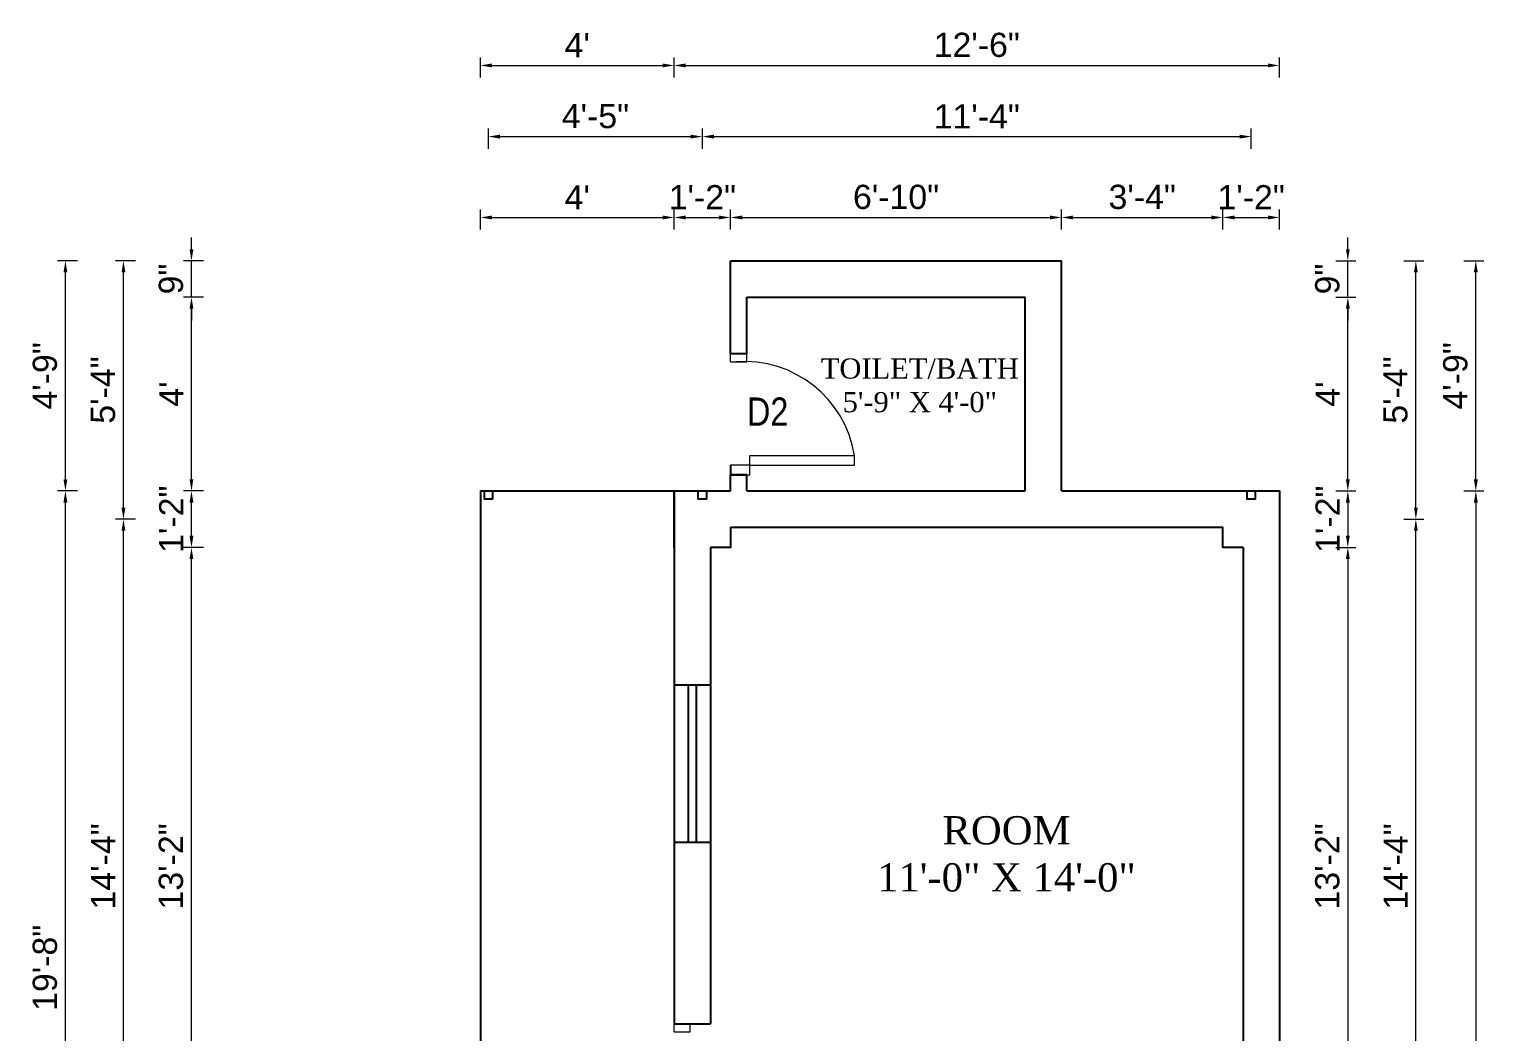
# Model space of a CAD drawing. Header units: inches. Extents: x 0 to 383786, y -45810 to 0.
# Drawn here: x 364789.5 to 365150, y -40808.8 to -40560.4 of the extents above; entities that cross this region are included whole.
import ezdxf

# ---------------------------------------------------------------- set-up
doc = ezdxf.new("R2010")
doc.units = ezdxf.units.IN
doc.header["$LTSCALE"] = 2
doc.header["$MEASUREMENT"] = 0
doc.header["$PDMODE"] = 34
doc.layers.get('0').update_dxf_attribs({"linetype": 'CONTINUOUS'})
doc.layers.get('DEFPOINTS').update_dxf_attribs({"color": 141, "linetype": 'CONTINUOUS'})
for name, color, linetype, lineweight in [('dimension', 160, 'CONTINUOUS', 15), ('steps', 253, 'CONTINUOUS', 20), ('truss', 1, 'CONTINUOUS', 25)]:
    doc.layers.add(name, color=color, linetype=linetype, lineweight=lineweight)
doc.styles.add('Lettring Text', font='arial.ttf')
doc.styles.get("Standard").update_dxf_attribs({"font": 'ARIALN.TTF'})
doc.dimstyles.new('Copy of Standard', dxfattribs={"dimtxt": 6, "dimasz": 2.875, "dimexe": 2, "dimexo": 4, "dimgap": 2, "dimtad": 1, "dimdec": 0, "dimrnd": 1, "dimzin": 0, "dimdsep": 46, "dimlunit": 4, "dimtxsty": 'Lettring Text', "dimcen": 0.1, "dimclrd": 7, "dimclre": 7, "dimclrt": 7, "dimazin": 0, "dimtfac": 0.645, "dimtdec": 0, "dimtmove": 1, "dimatfit": 0, "dimfxl": 3, "dimfxlon": 1, "dimtfillclr": 256, "dimtolj": 1, "dimtzin": 0, "dimlwd": -1, "dimlwe": -1, "dimarcsym": 2})

# ---------------------------------------------------------------- blocks, each defined once
blk = doc.blocks.new('*D740')
at = {"layer": 'DEFPOINTS', "color": 0, "ltscale": 0.5, "transparency": 16777216}
for p in [(364949.37, -40607.08), (364901.37, -40674.82), (364949.37, -40674.82)]:
    blk.add_point(p, dxfattribs=at)
at = {"layer": 'steps', "color": 7, "ltscale": 0.5, "transparency": 16777216}
for p, q in [((364901.37, -40610.08), (364901.37, -40605.08)), ((364904.25, -40607.08), (364946.5, -40607.08)), ((364949.37, -40610.08), (364949.37, -40605.08))]:
    blk.add_line(p, q, dxfattribs=at)
for points in [[(364904.25, -40606.6), (364904.25, -40607.56), (364901.37, -40607.08)], [(364946.5, -40606.6), (364946.5, -40607.56), (364949.37, -40607.08)]]:
    blk.add_solid(points, dxfattribs=at)
at = {"layer": 'steps', "color": 7, "ltscale": 0.5, "transparency": 16777216, "insert": (364925.37, -40602.08), "char_height": 6, "attachment_point": 5, "style": 'Lettring Text'}
blk.add_mtext("\\A1;4'", dxfattribs=at)
blk = doc.blocks.new('*D741')
at = {"layer": 'DEFPOINTS', "color": 0, "ltscale": 0.5, "transparency": 16777216}
for p in [(364963.37, -40607.08), (364963.37, -40617.82), (364949.37, -40674.82)]:
    blk.add_point(p, dxfattribs=at)
at = {"layer": 'steps', "color": 7, "ltscale": 0.5, "transparency": 16777216}
for p, q in [((364949.37, -40610.08), (364949.37, -40605.08)), ((364952.25, -40607.08), (364960.5, -40607.08)), ((364963.37, -40610.08), (364963.37, -40605.08))]:
    blk.add_line(p, q, dxfattribs=at)
for points in [[(364952.25, -40606.6), (364952.25, -40607.56), (364949.37, -40607.08)], [(364960.5, -40606.6), (364960.5, -40607.56), (364963.37, -40607.08)]]:
    blk.add_solid(points, dxfattribs=at)
at = {"layer": 'steps', "color": 7, "ltscale": 0.5, "transparency": 16777216, "insert": (364956.37, -40602.07), "char_height": 6, "attachment_point": 5, "style": 'Lettring Text'}
blk.add_mtext('\\A1;1\'-2"', dxfattribs=at)
blk = doc.blocks.new('*D742')
at = {"layer": 'DEFPOINTS', "color": 0, "ltscale": 0.5, "transparency": 16777216}
for p in [(365045.37, -40607.08), (364963.37, -40617.82), (365045.37, -40617.82)]:
    blk.add_point(p, dxfattribs=at)
at = {"layer": 'steps', "color": 7, "ltscale": 0.5, "transparency": 16777216}
for p, q in [((364963.37, -40610.08), (364963.37, -40605.08)), ((364966.25, -40607.08), (365042.5, -40607.08)), ((365045.37, -40610.08), (365045.37, -40605.08))]:
    blk.add_line(p, q, dxfattribs=at)
for points in [[(364966.25, -40606.6), (364966.25, -40607.56), (364963.37, -40607.08)], [(365042.5, -40606.6), (365042.5, -40607.56), (365045.37, -40607.08)]]:
    blk.add_solid(points, dxfattribs=at)
at = {"layer": 'steps', "color": 7, "ltscale": 0.5, "transparency": 16777216, "insert": (365004.37, -40602.02), "char_height": 6, "attachment_point": 5, "style": 'Lettring Text'}
blk.add_mtext('\\A1;6\'-10"', dxfattribs=at)
blk = doc.blocks.new('*D743')
at = {"layer": 'DEFPOINTS', "color": 0, "ltscale": 0.5, "transparency": 16777216}
for p in [(365085.37, -40607.08), (365045.37, -40617.82), (365085.37, -40683.82)]:
    blk.add_point(p, dxfattribs=at)
at = {"layer": 'steps', "color": 7, "ltscale": 0.5, "transparency": 16777216}
for p, q in [((365045.37, -40610.08), (365045.37, -40605.08)), ((365048.25, -40607.08), (365082.5, -40607.08)), ((365085.37, -40610.08), (365085.37, -40605.08))]:
    blk.add_line(p, q, dxfattribs=at)
for points in [[(365048.25, -40606.6), (365048.25, -40607.56), (365045.37, -40607.08)], [(365082.5, -40606.6), (365082.5, -40607.56), (365085.37, -40607.08)]]:
    blk.add_solid(points, dxfattribs=at)
at = {"layer": 'steps', "color": 7, "ltscale": 0.5, "transparency": 16777216, "insert": (365065.37, -40602.02), "char_height": 6, "attachment_point": 5, "style": 'Lettring Text'}
blk.add_mtext('\\A1;3\'-4"', dxfattribs=at)
blk = doc.blocks.new('*D744')
at = {"layer": 'DEFPOINTS', "color": 0, "ltscale": 0.5, "transparency": 16777216}
for p in [(365099.37, -40607.08), (365099.37, -40674.82), (365085.37, -40683.82)]:
    blk.add_point(p, dxfattribs=at)
at = {"layer": 'steps', "color": 7, "ltscale": 0.5, "transparency": 16777216}
for p, q in [((365085.37, -40610.08), (365085.37, -40605.08)), ((365088.25, -40607.08), (365096.5, -40607.08)), ((365099.37, -40610.08), (365099.37, -40605.08))]:
    blk.add_line(p, q, dxfattribs=at)
for points in [[(365088.25, -40606.6), (365088.25, -40607.56), (365085.37, -40607.08)], [(365096.5, -40606.6), (365096.5, -40607.56), (365099.37, -40607.08)]]:
    blk.add_solid(points, dxfattribs=at)
at = {"layer": 'steps', "color": 7, "ltscale": 0.5, "transparency": 16777216, "insert": (365092.37, -40602.07), "char_height": 6, "attachment_point": 5, "style": 'Lettring Text'}
blk.add_mtext('\\A1;1\'-2"', dxfattribs=at)
blk = doc.blocks.new('*D745')
at = {"layer": 'DEFPOINTS', "color": 0, "ltscale": 0.5, "transparency": 16777216}
for p in [(364956.37, -40587.05), (364903.37, -40675.82), (364956.37, -40681.82)]:
    blk.add_point(p, dxfattribs=at)
at = {"layer": 'steps', "color": 7, "ltscale": 0.5, "transparency": 16777216}
for p, q in [((364903.37, -40590.05), (364903.37, -40585.05)), ((364956.37, -40590.05), (364956.37, -40585.05)), ((364906.25, -40587.05), (364953.5, -40587.05))]:
    blk.add_line(p, q, dxfattribs=at)
for points in [[(364906.25, -40586.57), (364906.25, -40587.53), (364903.37, -40587.05)], [(364953.5, -40586.57), (364953.5, -40587.53), (364956.37, -40587.05)]]:
    blk.add_solid(points, dxfattribs=at)
at = {"layer": 'steps', "color": 7, "ltscale": 0.5, "transparency": 16777216, "insert": (364929.87, -40582), "char_height": 6, "attachment_point": 5, "style": 'Lettring Text'}
blk.add_mtext('\\A1;4\'-5"', dxfattribs=at)
blk = doc.blocks.new('*D746')
at = {"layer": 'DEFPOINTS', "color": 0, "ltscale": 0.5, "transparency": 16777216}
for p in [(365092.37, -40587.05), (365092.37, -40675.82), (364956.37, -40681.82)]:
    blk.add_point(p, dxfattribs=at)
at = {"layer": 'steps', "color": 7, "ltscale": 0.5, "transparency": 16777216}
for p, q in [((364956.37, -40590.05), (364956.37, -40585.05)), ((365092.37, -40590.05), (365092.37, -40585.05)), ((364959.25, -40587.05), (365089.5, -40587.05))]:
    blk.add_line(p, q, dxfattribs=at)
for points in [[(364959.25, -40586.57), (364959.25, -40587.53), (364956.37, -40587.05)], [(365089.5, -40586.57), (365089.5, -40587.53), (365092.37, -40587.05)]]:
    blk.add_solid(points, dxfattribs=at)
at = {"layer": 'steps', "color": 7, "ltscale": 0.5, "transparency": 16777216, "insert": (365024.37, -40582.04), "char_height": 6, "attachment_point": 5, "style": 'Lettring Text'}
blk.add_mtext('\\A1;11\'-4"', dxfattribs=at)
blk = doc.blocks.new('*D747')
at = {"layer": 'DEFPOINTS', "color": 0, "ltscale": 0.5, "transparency": 16777216}
for p in [(364949.37, -40569.42), (364901.37, -40674.82), (364949.37, -40674.82)]:
    blk.add_point(p, dxfattribs=at)
at = {"layer": 'steps', "color": 7, "ltscale": 0.5, "transparency": 16777216}
for p, q in [((364901.37, -40572.42), (364901.37, -40567.42)), ((364949.37, -40572.42), (364949.37, -40567.42)), ((364904.25, -40569.42), (364946.5, -40569.42))]:
    blk.add_line(p, q, dxfattribs=at)
for points in [[(364904.25, -40568.94), (364904.25, -40569.9), (364901.37, -40569.42)], [(364946.5, -40568.94), (364946.5, -40569.9), (364949.37, -40569.42)]]:
    blk.add_solid(points, dxfattribs=at)
at = {"layer": 'steps', "color": 7, "ltscale": 0.5, "transparency": 16777216, "insert": (364925.37, -40564.42), "char_height": 6, "attachment_point": 5, "style": 'Lettring Text'}
blk.add_mtext("\\A1;4'", dxfattribs=at)
blk = doc.blocks.new('*D748')
at = {"layer": 'DEFPOINTS', "color": 0, "ltscale": 0.5, "transparency": 16777216}
for p in [(365099.37, -40569.42), (364949.37, -40674.82), (365099.37, -40674.82)]:
    blk.add_point(p, dxfattribs=at)
at = {"layer": 'steps', "color": 7, "ltscale": 0.5, "transparency": 16777216}
for p, q in [((364949.37, -40572.42), (364949.37, -40567.42)), ((365099.37, -40572.42), (365099.37, -40567.42)), ((364952.25, -40569.42), (365096.5, -40569.42))]:
    blk.add_line(p, q, dxfattribs=at)
for points in [[(364952.25, -40568.94), (364952.25, -40569.9), (364949.37, -40569.42)], [(365096.5, -40568.94), (365096.5, -40569.9), (365099.37, -40569.42)]]:
    blk.add_solid(points, dxfattribs=at)
at = {"layer": 'steps', "color": 7, "ltscale": 0.5, "transparency": 16777216, "insert": (365024.37, -40564.36), "char_height": 6, "attachment_point": 5, "style": 'Lettring Text'}
blk.add_mtext('\\A1;12\'-6"', dxfattribs=at)
blk = doc.blocks.new('*D749')
at = {"layer": 'DEFPOINTS', "color": 0, "ltscale": 0.5, "transparency": 16777216}
for p in [(365099.37, -40674.82), (365099.37, -40688.82), (365116.32, -40688.82)]:
    blk.add_point(p, dxfattribs=at)
at = {"layer": 'steps', "color": 7, "ltscale": 0.5, "transparency": 16777216}
for p, q in [((365113.32, -40674.82), (365118.32, -40674.82)), ((365116.32, -40677.69), (365116.32, -40685.94)), ((365113.32, -40688.82), (365118.32, -40688.82))]:
    blk.add_line(p, q, dxfattribs=at)
for points in [[(365115.85, -40677.69), (365116.8, -40677.69), (365116.32, -40674.82)], [(365115.85, -40685.94), (365116.8, -40685.94), (365116.32, -40688.82)]]:
    blk.add_solid(points, dxfattribs=at)
at = {"layer": 'steps', "color": 7, "ltscale": 0.5, "transparency": 16777216, "insert": (365111.31, -40681.82), "char_height": 6, "attachment_point": 5, "rotation": 90, "style": 'Lettring Text'}
blk.add_mtext('\\A1;1\'-2"', dxfattribs=at)
blk = doc.blocks.new('*D750')
at = {"layer": 'DEFPOINTS', "color": 0, "ltscale": 0.5, "transparency": 16777216}
for p in [(365036.37, -40626.82), (365116.32, -40626.82), (365099.37, -40674.82)]:
    blk.add_point(p, dxfattribs=at)
at = {"layer": 'steps', "color": 7, "ltscale": 0.5, "transparency": 16777216}
for p, q in [((365113.32, -40626.82), (365118.32, -40626.82)), ((365116.32, -40671.94), (365116.32, -40629.69)), ((365113.32, -40674.82), (365118.32, -40674.82))]:
    blk.add_line(p, q, dxfattribs=at)
for points in [[(365115.85, -40629.69), (365116.8, -40629.69), (365116.32, -40626.82)], [(365115.85, -40671.94), (365116.8, -40671.94), (365116.32, -40674.82)]]:
    blk.add_solid(points, dxfattribs=at)
at = {"layer": 'steps', "color": 7, "ltscale": 0.5, "transparency": 16777216, "insert": (365111.32, -40650.82), "char_height": 6, "attachment_point": 5, "rotation": 90, "style": 'Lettring Text'}
blk.add_mtext("\\A1;4'", dxfattribs=at)
blk = doc.blocks.new('*D751')
at = {"layer": 'DEFPOINTS', "color": 0, "ltscale": 0.5, "transparency": 16777216}
for p in [(365045.37, -40617.82), (365116.32, -40617.82), (365036.37, -40626.82)]:
    blk.add_point(p, dxfattribs=at)
at = {"layer": 'steps', "color": 7, "ltscale": 0.5, "transparency": 16777216}
for p, q in [((365116.32, -40614.94), (365116.32, -40612.07)), ((365113.32, -40617.82), (365118.32, -40617.82)), ((365116.32, -40626.82), (365116.32, -40617.82)), ((365113.32, -40626.82), (365118.32, -40626.82)), ((365116.32, -40629.69), (365116.32, -40632.57))]:
    blk.add_line(p, q, dxfattribs=at)
for points in [[(365115.85, -40614.94), (365116.8, -40614.94), (365116.32, -40617.82)], [(365115.85, -40629.69), (365116.8, -40629.69), (365116.32, -40626.82)]]:
    blk.add_solid(points, dxfattribs=at)
at = {"layer": 'steps', "color": 7, "ltscale": 0.5, "transparency": 16777216, "insert": (365111.26, -40622.32), "char_height": 6, "attachment_point": 5, "rotation": 90, "style": 'Lettring Text'}
blk.add_mtext('\\A1;9"', dxfattribs=at)
blk = doc.blocks.new('*D752')
at = {"layer": 'DEFPOINTS', "color": 0, "ltscale": 0.5, "transparency": 16777216}
for p in [(365099.37, -40688.82), (365099.37, -40846.82), (365116.32, -40846.82)]:
    blk.add_point(p, dxfattribs=at)
at = {"layer": 'steps', "color": 7, "ltscale": 0.5, "transparency": 16777216}
for p, q in [((365113.32, -40688.82), (365118.32, -40688.82)), ((365116.32, -40691.69), (365116.32, -40843.94)), ((365113.32, -40846.82), (365118.32, -40846.82))]:
    blk.add_line(p, q, dxfattribs=at)
for points in [[(365115.85, -40691.69), (365116.8, -40691.69), (365116.32, -40688.82)], [(365115.85, -40843.94), (365116.8, -40843.94), (365116.32, -40846.82)]]:
    blk.add_solid(points, dxfattribs=at)
at = {"layer": 'steps', "color": 7, "ltscale": 0.5, "transparency": 16777216, "insert": (365111.26, -40767.82), "char_height": 6, "attachment_point": 5, "rotation": 90, "style": 'Lettring Text'}
blk.add_mtext('\\A1;13\'-2"', dxfattribs=at)
blk = doc.blocks.new('*D757')
at = {"layer": 'DEFPOINTS', "color": 0, "ltscale": 0.5, "transparency": 16777216}
for p in [(365099.37, -40681.82), (365133.18, -40681.82), (365099.37, -40853.82)]:
    blk.add_point(p, dxfattribs=at)
at = {"layer": 'steps', "color": 7, "ltscale": 0.5, "transparency": 16777216}
for p, q in [((365130.18, -40681.82), (365135.18, -40681.82)), ((365133.18, -40850.94), (365133.18, -40684.69)), ((365130.18, -40853.82), (365135.18, -40853.82))]:
    blk.add_line(p, q, dxfattribs=at)
for points in [[(365132.71, -40684.69), (365133.66, -40684.69), (365133.18, -40681.82)], [(365132.71, -40850.94), (365133.66, -40850.94), (365133.18, -40853.82)]]:
    blk.add_solid(points, dxfattribs=at)
at = {"layer": 'steps', "color": 7, "ltscale": 0.5, "transparency": 16777216, "insert": (365128.17, -40767.82), "char_height": 6, "attachment_point": 5, "rotation": 90, "style": 'Lettring Text'}
blk.add_mtext('\\A1;14\'-4"', dxfattribs=at)
blk = doc.blocks.new('*D758')
at = {"layer": 'DEFPOINTS', "color": 0, "ltscale": 0.5, "transparency": 16777216}
for p in [(365045.37, -40617.82), (365133.18, -40617.82), (365099.37, -40681.82)]:
    blk.add_point(p, dxfattribs=at)
at = {"layer": 'steps', "color": 7, "ltscale": 0.5, "transparency": 16777216}
for p, q in [((365130.18, -40617.82), (365135.18, -40617.82)), ((365133.18, -40678.94), (365133.18, -40620.69)), ((365130.18, -40681.82), (365135.18, -40681.82))]:
    blk.add_line(p, q, dxfattribs=at)
for points in [[(365132.71, -40620.69), (365133.66, -40620.69), (365133.18, -40617.82)], [(365132.71, -40678.94), (365133.66, -40678.94), (365133.18, -40681.82)]]:
    blk.add_solid(points, dxfattribs=at)
at = {"layer": 'steps', "color": 7, "ltscale": 0.5, "transparency": 16777216, "insert": (365128.13, -40649.82), "char_height": 6, "attachment_point": 5, "rotation": 90, "style": 'Lettring Text'}
blk.add_mtext('\\A1;5\'-4"', dxfattribs=at)
blk = doc.blocks.new('*D759')
at = {"layer": 'DEFPOINTS', "color": 0, "ltscale": 0.5, "transparency": 16777216}
for p in [(365099.37, -40674.82), (365099.37, -41001.82), (365148.04, -41001.82)]:
    blk.add_point(p, dxfattribs=at)
at = {"layer": 'steps', "color": 7, "ltscale": 0.5, "transparency": 16777216}
for p, q in [((365145.04, -40674.82), (365150.04, -40674.82)), ((365148.04, -40677.69), (365148.04, -40998.94)), ((365145.04, -41001.82), (365150.04, -41001.82))]:
    blk.add_line(p, q, dxfattribs=at)
for points in [[(365147.56, -40677.69), (365148.52, -40677.69), (365148.04, -40674.82)], [(365147.56, -40998.94), (365148.52, -40998.94), (365148.04, -41001.82)]]:
    blk.add_solid(points, dxfattribs=at)
at = {"layer": 'steps', "color": 7, "ltscale": 0.5, "transparency": 16777216, "insert": (365142.97, -40838.32), "char_height": 6, "attachment_point": 5, "rotation": 90, "style": 'Lettring Text'}
blk.add_mtext('\\A1;27\'-3"', dxfattribs=at)
blk = doc.blocks.new('*D760')
at = {"layer": 'DEFPOINTS', "color": 0, "ltscale": 0.5, "transparency": 16777216}
for p in [(365045.37, -40617.82), (365148.04, -40617.82), (365099.37, -40674.82)]:
    blk.add_point(p, dxfattribs=at)
at = {"layer": 'steps', "color": 7, "ltscale": 0.5, "transparency": 16777216}
for p, q in [((365145.04, -40617.82), (365150.04, -40617.82)), ((365148.04, -40671.94), (365148.04, -40620.69)), ((365145.04, -40674.82), (365150.04, -40674.82))]:
    blk.add_line(p, q, dxfattribs=at)
for points in [[(365147.56, -40620.69), (365148.52, -40620.69), (365148.04, -40617.82)], [(365147.56, -40671.94), (365148.52, -40671.94), (365148.04, -40674.82)]]:
    blk.add_solid(points, dxfattribs=at)
at = {"layer": 'steps', "color": 7, "ltscale": 0.5, "transparency": 16777216, "insert": (365142.98, -40646.32), "char_height": 6, "attachment_point": 5, "rotation": 90, "style": 'Lettring Text'}
blk.add_mtext('\\A1;4\'-9"', dxfattribs=at)
blk = doc.blocks.new('*D730')
at = {"layer": 'DEFPOINTS', "color": 0, "ltscale": 0.5, "transparency": 16777216}
for p in [(364829.77, -40688.82), (364949.37, -40688.82), (364958.37, -40846.82)]:
    blk.add_point(p, dxfattribs=at)
at = {"layer": 'steps', "color": 7, "ltscale": 0.5, "transparency": 16777216}
for p, q in [((364832.77, -40688.82), (364827.77, -40688.82)), ((364829.77, -40843.94), (364829.77, -40691.69)), ((364832.77, -40846.82), (364827.77, -40846.82))]:
    blk.add_line(p, q, dxfattribs=at)
for points in [[(364829.29, -40691.69), (364830.25, -40691.69), (364829.77, -40688.82)], [(364829.29, -40843.94), (364830.25, -40843.94), (364829.77, -40846.82)]]:
    blk.add_solid(points, dxfattribs=at)
at = {"layer": 'steps', "color": 7, "ltscale": 0.5, "transparency": 16777216, "insert": (364824.7, -40767.82), "char_height": 6, "attachment_point": 5, "rotation": 90, "style": 'Lettring Text'}
blk.add_mtext('\\A1;13\'-2"', dxfattribs=at)
blk = doc.blocks.new('*D731')
at = {"layer": 'DEFPOINTS', "color": 0, "ltscale": 0.5, "transparency": 16777216}
for p in [(364829.77, -40674.82), (364949.37, -40674.82), (364949.37, -40688.82)]:
    blk.add_point(p, dxfattribs=at)
at = {"layer": 'steps', "color": 7, "ltscale": 0.5, "transparency": 16777216}
for p, q in [((364832.77, -40674.82), (364827.77, -40674.82)), ((364829.77, -40685.94), (364829.77, -40677.69)), ((364832.77, -40688.82), (364827.77, -40688.82))]:
    blk.add_line(p, q, dxfattribs=at)
for points in [[(364829.29, -40677.69), (364830.25, -40677.69), (364829.77, -40674.82)], [(364829.29, -40685.94), (364830.25, -40685.94), (364829.77, -40688.82)]]:
    blk.add_solid(points, dxfattribs=at)
at = {"layer": 'steps', "color": 7, "ltscale": 0.5, "transparency": 16777216, "insert": (364824.76, -40681.82), "char_height": 6, "attachment_point": 5, "rotation": 90, "style": 'Lettring Text'}
blk.add_mtext('\\A1;1\'-2"', dxfattribs=at)
blk = doc.blocks.new('*D732')
at = {"layer": 'DEFPOINTS', "color": 0, "ltscale": 0.5, "transparency": 16777216}
for p in [(364829.77, -40626.82), (364967.37, -40626.82), (364949.37, -40674.82)]:
    blk.add_point(p, dxfattribs=at)
at = {"layer": 'steps', "color": 7, "ltscale": 0.5, "transparency": 16777216}
for p, q in [((364832.77, -40626.82), (364827.77, -40626.82)), ((364829.77, -40671.94), (364829.77, -40629.69)), ((364832.77, -40674.82), (364827.77, -40674.82))]:
    blk.add_line(p, q, dxfattribs=at)
for points in [[(364829.29, -40629.69), (364830.25, -40629.69), (364829.77, -40626.82)], [(364829.29, -40671.94), (364830.25, -40671.94), (364829.77, -40674.82)]]:
    blk.add_solid(points, dxfattribs=at)
at = {"layer": 'steps', "color": 7, "ltscale": 0.5, "transparency": 16777216, "insert": (364824.77, -40650.82), "char_height": 6, "attachment_point": 5, "rotation": 90, "style": 'Lettring Text'}
blk.add_mtext("\\A1;4'", dxfattribs=at)
blk = doc.blocks.new('*D733')
at = {"layer": 'DEFPOINTS', "color": 0, "ltscale": 0.5, "transparency": 16777216}
for p in [(364829.77, -40617.82), (364963.37, -40617.82), (364967.37, -40626.82)]:
    blk.add_point(p, dxfattribs=at)
at = {"layer": 'steps', "color": 7, "ltscale": 0.5, "transparency": 16777216}
for p, q in [((364829.77, -40614.94), (364829.77, -40612.07)), ((364832.77, -40617.82), (364827.77, -40617.82)), ((364829.77, -40626.82), (364829.77, -40617.82)), ((364832.77, -40626.82), (364827.77, -40626.82)), ((364829.77, -40629.69), (364829.77, -40632.57))]:
    blk.add_line(p, q, dxfattribs=at)
for points in [[(364829.29, -40614.94), (364830.25, -40614.94), (364829.77, -40617.82)], [(364829.29, -40629.69), (364830.25, -40629.69), (364829.77, -40626.82)]]:
    blk.add_solid(points, dxfattribs=at)
at = {"layer": 'steps', "color": 7, "ltscale": 0.5, "transparency": 16777216, "insert": (364824.7, -40622.32), "char_height": 6, "attachment_point": 5, "rotation": 90, "style": 'Lettring Text'}
blk.add_mtext('\\A1;9"', dxfattribs=at)
blk = doc.blocks.new('*D735')
at = {"layer": 'DEFPOINTS', "color": 0, "ltscale": 0.5, "transparency": 16777216}
for p in [(364812.92, -40681.82), (364949.37, -40681.82), (365099.37, -40853.82)]:
    blk.add_point(p, dxfattribs=at)
at = {"layer": 'steps', "color": 7, "ltscale": 0.5, "transparency": 16777216}
for p, q in [((364815.92, -40681.82), (364810.92, -40681.82)), ((364812.92, -40850.94), (364812.92, -40684.69)), ((364815.92, -40853.82), (364810.92, -40853.82))]:
    blk.add_line(p, q, dxfattribs=at)
for points in [[(364812.44, -40684.69), (364813.4, -40684.69), (364812.92, -40681.82)], [(364812.44, -40850.94), (364813.4, -40850.94), (364812.92, -40853.82)]]:
    blk.add_solid(points, dxfattribs=at)
at = {"layer": 'steps', "color": 7, "ltscale": 0.5, "transparency": 16777216, "insert": (364807.91, -40767.82), "char_height": 6, "attachment_point": 5, "rotation": 90, "style": 'Lettring Text'}
blk.add_mtext('\\A1;14\'-4"', dxfattribs=at)
blk = doc.blocks.new('*D736')
at = {"layer": 'DEFPOINTS', "color": 0, "ltscale": 0.5, "transparency": 16777216}
for p in [(364812.92, -40617.82), (364963.37, -40617.82), (364949.37, -40681.82)]:
    blk.add_point(p, dxfattribs=at)
at = {"layer": 'steps', "color": 7, "ltscale": 0.5, "transparency": 16777216}
for p, q in [((364815.92, -40617.82), (364810.92, -40617.82)), ((364812.92, -40678.94), (364812.92, -40620.69)), ((364815.92, -40681.82), (364810.92, -40681.82))]:
    blk.add_line(p, q, dxfattribs=at)
for points in [[(364812.44, -40620.69), (364813.4, -40620.69), (364812.92, -40617.82)], [(364812.44, -40678.94), (364813.4, -40678.94), (364812.92, -40681.82)]]:
    blk.add_solid(points, dxfattribs=at)
at = {"layer": 'steps', "color": 7, "ltscale": 0.5, "transparency": 16777216, "insert": (364807.87, -40649.82), "char_height": 6, "attachment_point": 5, "rotation": 90, "style": 'Lettring Text'}
blk.add_mtext('\\A1;5\'-4"', dxfattribs=at)
blk = doc.blocks.new('*D738')
at = {"layer": 'DEFPOINTS', "color": 0, "ltscale": 0.5, "transparency": 16777216}
for p in [(364798.53, -40674.82), (364901.37, -40674.82), (364841.37, -40911.05)]:
    blk.add_point(p, dxfattribs=at)
at = {"layer": 'steps', "color": 7, "ltscale": 0.5, "transparency": 16777216}
for p, q in [((364801.53, -40674.82), (364796.53, -40674.82)), ((364798.53, -40908.18), (364798.53, -40677.69)), ((364801.53, -40911.05), (364796.53, -40911.05))]:
    blk.add_line(p, q, dxfattribs=at)
for points in [[(364798.05, -40677.69), (364799.01, -40677.69), (364798.53, -40674.82)], [(364798.05, -40908.18), (364799.01, -40908.18), (364798.53, -40911.05)]]:
    blk.add_solid(points, dxfattribs=at)
at = {"layer": 'steps', "color": 7, "ltscale": 0.5, "transparency": 16777216, "insert": (364793.47, -40792.94), "char_height": 6, "attachment_point": 5, "rotation": 90, "style": 'Lettring Text'}
blk.add_mtext('\\A1;19\'-8"', dxfattribs=at)
blk = doc.blocks.new('*D739')
at = {"layer": 'DEFPOINTS', "color": 0, "ltscale": 0.5, "transparency": 16777216}
for p in [(364798.53, -40617.82), (364963.37, -40617.82), (364901.37, -40674.82)]:
    blk.add_point(p, dxfattribs=at)
at = {"layer": 'steps', "color": 7, "ltscale": 0.5, "transparency": 16777216}
for p, q in [((364801.53, -40617.82), (364796.53, -40617.82)), ((364798.53, -40671.94), (364798.53, -40620.69)), ((364801.53, -40674.82), (364796.53, -40674.82))]:
    blk.add_line(p, q, dxfattribs=at)
for points in [[(364798.05, -40620.69), (364799.01, -40620.69), (364798.53, -40617.82)], [(364798.05, -40671.94), (364799.01, -40671.94), (364798.53, -40674.82)]]:
    blk.add_solid(points, dxfattribs=at)
at = {"layer": 'steps', "color": 7, "ltscale": 0.5, "transparency": 16777216, "insert": (364793.47, -40646.32), "char_height": 6, "attachment_point": 5, "rotation": 90, "style": 'Lettring Text'}
blk.add_mtext('\\A1;4\'-9"', dxfattribs=at)

msp = doc.modelspace()

# ---------------------------------------------------------------- linework, layer by layer
at = {"ltscale": 0.5}
for p, q in [((364963.37, -40640.82), (364963.37, -40617.82)), ((364963.37, -40617.82), (365045.37, -40617.82)), ((365045.37, -40674.82), (365045.37, -40617.82)), ((364967.37, -40640.82), (364967.37, -40626.82)), ((364967.37, -40626.82), (365036.37, -40626.82)), ((365036.37, -40674.82), (365036.37, -40626.82)), ((364967.37, -40640.82), (364963.37, -40640.82)), ((364963.37, -40674.82), (364963.37, -40670.82)), ((364967.37, -40670.82), (364963.37, -40670.82)), ((364967.37, -40674.82), (364967.37, -40670.82)), ((364967.37, -40674.82), (364967.37, -40670.82)), ((364901.37, -40674.82), (364949.37, -40674.82)), ((364967.37, -40674.82), (365036.37, -40674.82)), ((365045.37, -40674.82), (365099.37, -40674.82)), ((364963.37, -40683.82), (365085.37, -40683.82)), ((364949.37, -40722.82), (364958.37, -40722.82)), ((364952.87, -40722.82), (364952.87, -40761.82)), ((364954.87, -40722.82), (364954.87, -40761.82)), ((364949.37, -40761.82), (364958.37, -40761.82)), ((364949.37, -40806.82), (364958.37, -40806.82))]:
    msp.add_line(p, q, dxfattribs=at)
at = {"color": 242, "ltscale": 0.5, "true_color": 0xcd2027}
for p, q in [((364901.37, -40674.82), (364901.37, -40910.82)), ((364949.37, -40674.82), (364949.37, -40806.82)), ((365099.37, -40674.82), (365099.37, -41001.82)), ((364958.37, -40688.82), (364958.37, -40806.82)), ((365090.37, -40688.82), (365090.37, -40846.82))]:
    msp.add_line(p, q, dxfattribs=at)
at = {"ltscale": 0.5}
for points in [[(364904.37, -40674.82), (364904.37, -40676.82), (364902.37, -40676.82), (364902.37, -40674.82)], [(364957.37, -40674.82), (364957.37, -40676.82), (364955.37, -40676.82), (364955.37, -40674.82)], [(365093.37, -40674.82), (365093.37, -40676.82), (365091.37, -40676.82), (365091.37, -40674.82)]]:
    msp.add_lwpolyline(points, close=True, dxfattribs=at)
for points in [[(364949.37, -40688.82), (364949.37, -40674.82), (364963.37, -40674.82)], [(365085.37, -40674.82), (365099.37, -40674.82), (365099.37, -40688.82)], [(364963.37, -40683.82), (364963.37, -40688.82), (364958.37, -40688.82)], [(365090.37, -40688.82), (365085.37, -40688.82), (365085.37, -40683.82)]]:
    msp.add_lwpolyline(points, dxfattribs=at)
at = {"layer": 'dimension', "ltscale": 7}
for p, q in [((364963.37, -40640.82), (364967.37, -40640.82)), ((364963.37, -40642.82), (364963.37, -40640.82)), ((364963.37, -40642.82), (364967.37, -40642.82)), ((364967.37, -40642.82), (364967.37, -40640.82)), ((364968.17, -40668.42), (364963.37, -40668.42)), ((364963.37, -40668.42), (364963.37, -40670.82)), ((364968.17, -40666.02), (364994.05, -40666.02)), ((364968.17, -40668.42), (364968.17, -40666.02)), ((364968.17, -40668.42), (364994.05, -40668.42)), ((364968.17, -40670.82), (364968.17, -40668.42)), ((364994.05, -40668.42), (364994.05, -40666.02)), ((364963.37, -40670.82), (364968.17, -40670.82)), ((364949.37, -40806.82), (364953.37, -40806.82)), ((364949.37, -40808.82), (364949.37, -40806.82)), ((364949.37, -40808.82), (364953.37, -40808.82)), ((364953.37, -40808.82), (364953.37, -40806.82))]:
    msp.add_line(p, q, dxfattribs=at)
msp.add_arc((364966.73, -40670.41), 27.67, 9.1337, 94.3044, dxfattribs=at)
at = {"layer": 'truss', "ltscale": 7}
for p, q in [((364963.37, -40668.42), (364963.37, -40670.82)), ((364963.37, -40670.82), (364967.37, -40670.82))]:
    msp.add_line(p, q, dxfattribs=at)

# ---------------------------------------------------------------- texts
at = {"layer": 'steps', "color": 7, "ltscale": 0.3, "width": 70.3269, "attachment_point": 2}
for s, insert, char_height in [('{\\fTimes New Roman|b0|i0|c0|p18;TOILET/BATH \\P5\'-9" X 4\'-0"}', (365010.26, -40641.99), 5), ('{\\fTimes New Roman|b0|i0|c0|p18;ROOM \\P11\'-0" X 14\'-0"}', (365031.73, -40755.37), 7)]:
    msp.add_mtext(s, dxfattribs=dict(at, insert=insert, char_height=char_height))
at = {"layer": 'steps', "color": 7, "ltscale": 0.3, "insert": (364972.55, -40658.67), "char_height": 7, "attachment_point": 8}
msp.add_mtext_dynamic_manual_height_columns('D2', width=18.6213, gutter_width=40, heights=[0], dxfattribs=at)

# ---------------------------------------------------------------- dimensions: what is measured, and where the dimension line sits
at = {"layer": 'steps', "ltscale": 0.5}
for base, p1, p2, picture, middle in [((364949.37, -40569.42), (364901.37, -40674.82), (364949.37, -40674.82), '*D747', (364925.37, -40564.42)), ((365099.37, -40569.42), (364949.37, -40674.82), (365099.37, -40674.82), '*D748', (365024.37, -40564.36)), ((364956.37, -40587.05), (364903.37, -40675.82), (364956.37, -40681.82), '*D745', (364929.87, -40582)), ((365092.37, -40587.05), (364956.37, -40681.82), (365092.37, -40675.82), '*D746', (365024.37, -40582.04)), ((364949.37, -40607.08), (364901.37, -40674.82), (364949.37, -40674.82), '*D740', (364925.37, -40602.08)), ((365045.37, -40607.08), (364963.37, -40617.82), (365045.37, -40617.82), '*D742', (365004.37, -40602.02)), ((365085.37, -40607.08), (365045.37, -40617.82), (365085.37, -40683.82), '*D743', (365065.37, -40602.02))]:
    dim = msp.add_linear_dim(base=base, p1=p1, p2=p2, dimstyle='Copy of Standard', dxfattribs=at)
    dim.commit()
    dim.dimension.update_dxf_attribs({"geometry": picture, "text_midpoint": middle})
for base, p1, p2, picture, middle in [((364963.37, -40607.08), (364949.37, -40674.82), (364963.37, -40617.82), '*D741', (364956.37, -40607.08)), ((365099.37, -40607.08), (365085.37, -40683.82), (365099.37, -40674.82), '*D744', (365092.37, -40607.08))]:
    dim = msp.add_linear_dim(base=base, p1=p1, p2=p2, dimstyle='Copy of Standard', dxfattribs=at)
    dim.commit()
    dim.dimension.update_dxf_attribs({"geometry": picture, "text_midpoint": middle, "dimtype": 160})
for base, p1, p2, picture, middle in [((364829.77, -40617.82), (364967.37, -40626.82), (364963.37, -40617.82), '*D733', (364829.77, -40622.32)), ((365116.32, -40617.82), (365036.37, -40626.82), (365045.37, -40617.82), '*D751', (365116.32, -40622.32)), ((364829.77, -40674.82), (364949.37, -40688.82), (364949.37, -40674.82), '*D731', (364829.77, -40681.82)), ((365116.32, -40688.82), (365099.37, -40674.82), (365099.37, -40688.82), '*D749', (365116.32, -40681.82))]:
    dim = msp.add_linear_dim(base=base, p1=p1, p2=p2, angle=90, dimstyle='Copy of Standard', dxfattribs=at)
    dim.commit()
    dim.dimension.update_dxf_attribs({"geometry": picture, "text_midpoint": middle, "dimtype": 160})
for base, p1, p2, picture, middle in [((364798.53, -40617.82), (364901.37, -40674.82), (364963.37, -40617.82), '*D739', (364793.47, -40646.32)), ((364812.92, -40617.82), (364949.37, -40681.82), (364963.37, -40617.82), '*D736', (364807.87, -40649.82)), ((365133.18, -40617.82), (365099.37, -40681.82), (365045.37, -40617.82), '*D758', (365128.13, -40649.82)), ((365148.04, -40617.82), (365099.37, -40674.82), (365045.37, -40617.82), '*D760', (365142.98, -40646.32)), ((364829.77, -40626.82), (364949.37, -40674.82), (364967.37, -40626.82), '*D732', (364824.77, -40650.82)), ((365116.32, -40626.82), (365099.37, -40674.82), (365036.37, -40626.82), '*D750', (365111.32, -40650.82)), ((364798.53, -40674.82), (364841.37, -40911.05), (364901.37, -40674.82), '*D738', (364793.47, -40792.94)), ((365148.04, -41001.82), (365099.37, -40674.82), (365099.37, -41001.82), '*D759', (365142.97, -40838.32)), ((364812.92, -40681.82), (365099.37, -40853.82), (364949.37, -40681.82), '*D735', (364807.91, -40767.82)), ((365133.18, -40681.82), (365099.37, -40853.82), (365099.37, -40681.82), '*D757', (365128.17, -40767.82)), ((364829.77, -40688.82), (364958.37, -40846.82), (364949.37, -40688.82), '*D730', (364824.7, -40767.82)), ((365116.32, -40846.82), (365099.37, -40688.82), (365099.37, -40846.82), '*D752', (365111.26, -40767.82))]:
    dim = msp.add_linear_dim(base=base, p1=p1, p2=p2, angle=90, dimstyle='Copy of Standard', dxfattribs=at)
    dim.commit()
    dim.dimension.update_dxf_attribs({"geometry": picture, "text_midpoint": middle})

doc.saveas('drawing.dxf')
